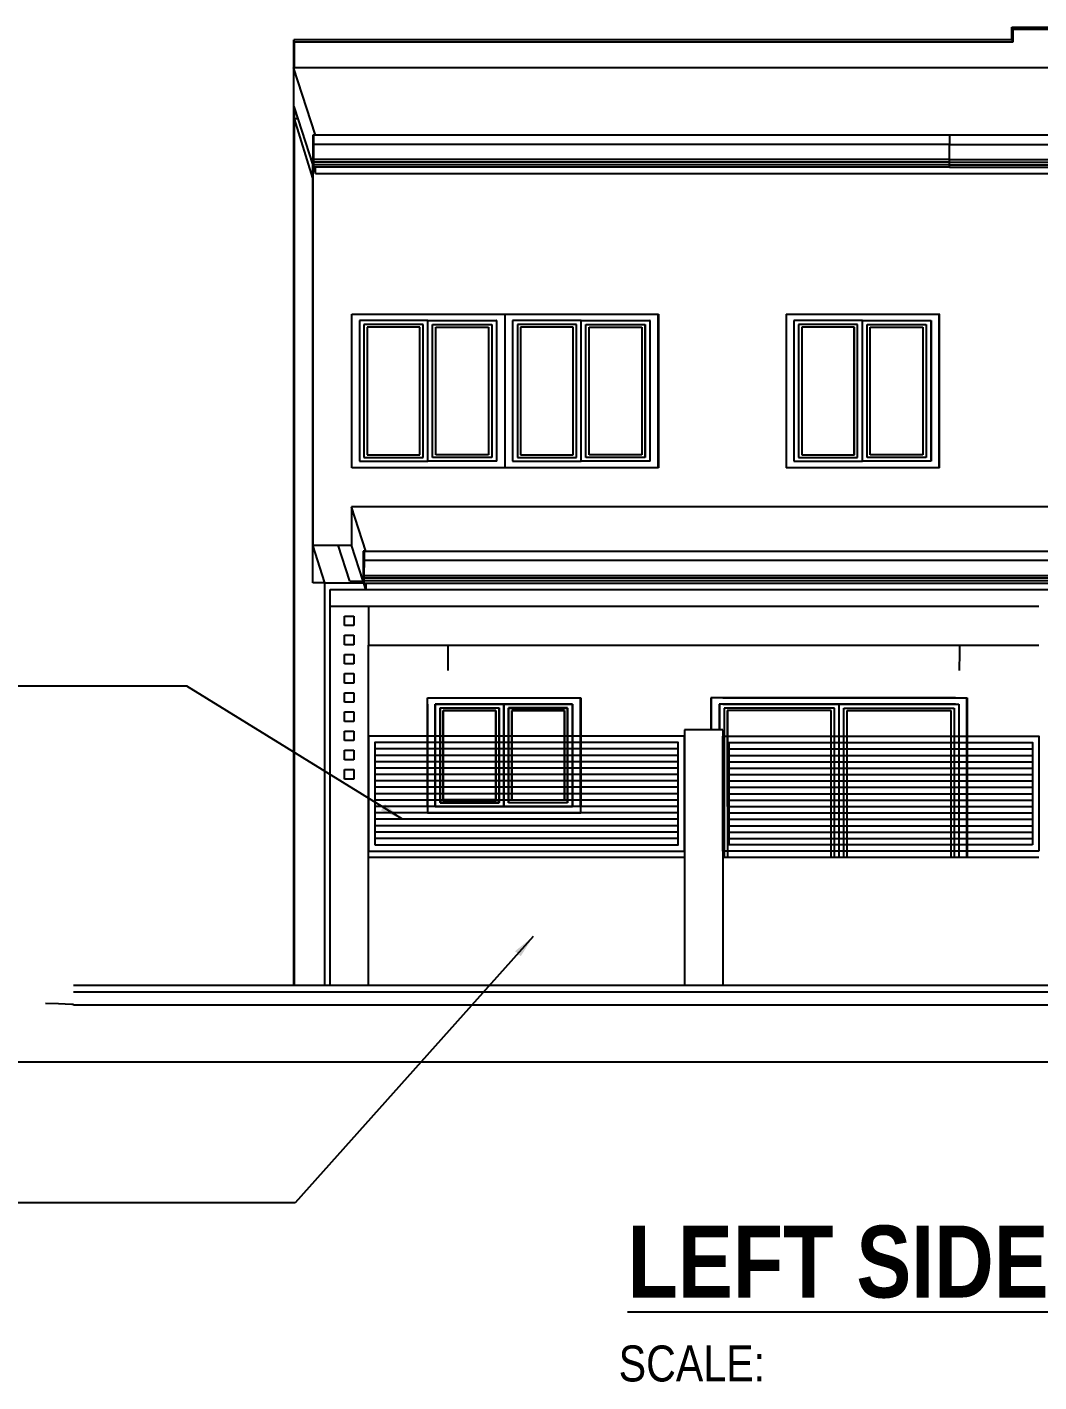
# Model space of a CAD drawing. Header units: inches. Extents: x 7263 to 14962, y 1317 to 2926.
# Drawn here: x 7447.91 to 7455.82, y 1491.38 to 1501.97 of the extents above; entities that cross this region are included whole.
import ezdxf

# ---------------------------------------------------------------- set-up
doc = ezdxf.new("R2010")
doc.units = ezdxf.units.IN
doc.header["$MEASUREMENT"] = 0
for name, color, linetype in [('Layer1', 1, 'Continuous'), ('Layer2', 2, 'Continuous'), ('Layer3', 3, 'Continuous'), ('Layer6', 6, 'Continuous'), ('Layer8', 8, 'Continuous'), ('text', 7, 'Continuous')]:
    doc.layers.add(name, color=color, linetype=linetype)
doc.styles.get("Standard").update_dxf_attribs({"font": ''})
doc.styles.get('Standard').set_extended_font_data('Tw Cen MT Condensed')
doc.dimstyles.get("Standard").update_dxf_attribs({"dimtxt": 0.2, "dimasz": 0.18, "dimexe": 0.18, "dimexo": 0.0625, "dimgap": 0.09, "dimtad": 0, "dimzin": 0, "dimdsep": 46, "dimtxsty": 'Standard', "dimblk": 'ARCHTICK', "dimcen": 0.09, "dimclrd": 8, "dimclre": 8, "dimclrt": 2, "dimadec": 0, "dimazin": 0, "dimtfac": 1, "dimtofl": 0, "dimtmove": 0, "dimatfit": 3, "dimfxl": 1, "dimtolj": 1, "dimtzin": 0, "dimarcsym": 0})

# ---------------------------------------------------------------- blocks, each defined once
blk = doc.blocks.new('W1')
at = {"layer": 'text'}
for p, q in [((7206.164, 1425.36), (7206.164, 1426.21)), ((7206.164, 1426.21), (7207.361, 1426.21)), ((7207.361, 1425.36), (7207.361, 1426.21)), ((7207.361, 1426.21), (7207.363, 1426.21)), ((7207.363, 1426.21), (7207.363, 1425.36)), ((7206.224, 1426.16), (7206.224, 1425.36)), ((7206.224, 1426.16), (7206.761, 1426.16)), ((7206.724, 1426.13), (7206.262, 1426.13)), ((7206.262, 1426.13), (7206.262, 1425.39)), ((7206.699, 1426.11), (7206.287, 1426.11)), ((7206.287, 1426.11), (7206.287, 1425.41)), ((7206.699, 1425.41), (7206.699, 1426.11)), ((7206.724, 1425.39), (7206.724, 1426.13)), ((7206.761, 1425.36), (7206.761, 1426.16)), ((7206.761, 1426.16), (7207.298, 1426.16)), ((7206.798, 1426.13), (7207.26, 1426.13)), ((7206.798, 1425.39), (7206.798, 1426.13)), ((7206.823, 1425.41), (7206.823, 1426.11)), ((7206.823, 1426.11), (7207.235, 1426.11)), ((7207.235, 1426.11), (7207.235, 1425.41)), ((7207.26, 1426.13), (7207.26, 1425.39)), ((7207.298, 1426.16), (7207.298, 1425.36)), ((7207.298, 1426.16), (7207.299, 1426.16)), ((7207.299, 1426.16), (7207.299, 1425.36)), ((7206.761, 1425.36), (7206.224, 1425.36)), ((7206.262, 1425.39), (7206.724, 1425.39)), ((7206.287, 1425.41), (7206.699, 1425.41)), ((7207.298, 1425.36), (7206.761, 1425.36)), ((7207.26, 1425.39), (7206.798, 1425.39)), ((7207.235, 1425.41), (7206.823, 1425.41)), ((7207.299, 1425.36), (7207.298, 1425.36))]:
    blk.add_line(p, q, dxfattribs=at)
blk = doc.blocks.new('_ArchTick')
at = {"color": 0, "linetype": 'ByBlock', "const_width": 0.15}
blk.add_lwpolyline([(-0.5, -0.5), (0.5, 0.5)], dxfattribs=at)

msp = doc.modelspace()

# ---------------------------------------------------------------- linework, layer by layer
for p, q in [((7448.051, 1494.339), (7448.152, 1494.335)), ((7448.152, 1494.335), (7448.255, 1494.332)), ((7448.255, 1494.332), (7448.27, 1494.332))]:
    msp.add_line(p, q)
at = {"layer": 'Layer1'}
for p, q in [((7452.998, 1496.327), (7450.626, 1496.327)), ((7452.998, 1496.277), (7450.626, 1496.277)), ((7453.398, 1496.327), (7455.77, 1496.327)), ((7453.398, 1496.277), (7455.77, 1496.277)), ((7452.998, 1496.227), (7450.626, 1496.227)), ((7452.998, 1496.177), (7450.626, 1496.177)), ((7453.398, 1496.227), (7455.77, 1496.227)), ((7453.398, 1496.177), (7455.77, 1496.177)), ((7452.998, 1496.127), (7450.626, 1496.127)), ((7452.998, 1496.077), (7450.626, 1496.077)), ((7452.998, 1496.027), (7450.626, 1496.027)), ((7453.398, 1496.127), (7455.77, 1496.127)), ((7453.398, 1496.077), (7455.77, 1496.077)), ((7453.398, 1496.027), (7455.77, 1496.027)), ((7452.998, 1495.977), (7450.626, 1495.977)), ((7452.998, 1495.927), (7450.626, 1495.927)), ((7453.398, 1495.977), (7455.77, 1495.977)), ((7453.398, 1495.927), (7455.77, 1495.927)), ((7452.998, 1495.877), (7450.626, 1495.877)), ((7452.998, 1495.827), (7450.626, 1495.827)), ((7453.398, 1495.877), (7455.77, 1495.877)), ((7453.398, 1495.827), (7455.77, 1495.827)), ((7452.998, 1495.777), (7450.626, 1495.777)), ((7452.998, 1495.727), (7450.626, 1495.727)), ((7453.398, 1495.777), (7455.77, 1495.777)), ((7453.398, 1495.727), (7455.77, 1495.727)), ((7452.998, 1495.677), (7450.626, 1495.677)), ((7452.998, 1495.627), (7450.626, 1495.627)), ((7453.398, 1495.677), (7455.77, 1495.677)), ((7453.398, 1495.627), (7455.77, 1495.627))]:
    msp.add_line(p, q, dxfattribs=at)
for points in [[(7450.576, 1495.527), (7453.048, 1495.527), (7453.048, 1496.427), (7450.576, 1496.427)], [(7450.626, 1495.577), (7452.998, 1495.577), (7452.998, 1496.377), (7450.626, 1496.377)], [(7455.82, 1495.527), (7453.348, 1495.527), (7453.348, 1496.427), (7455.82, 1496.427)], [(7455.77, 1495.577), (7453.398, 1495.577), (7453.398, 1496.377), (7455.77, 1496.377)]]:
    msp.add_lwpolyline(points, close=True, dxfattribs=at)
at = {"layer": 'Layer2'}
for p, q in [((7450.276, 1496.942), (7450.276, 1497.575)), ((7450.309, 1497.442), (7450.276, 1497.442)), ((7450.317, 1497.442), (7450.309, 1497.442)), ((7450.319, 1497.442), (7450.317, 1497.442)), ((7450.369, 1497.442), (7450.319, 1497.442)), ((7450.377, 1497.442), (7450.369, 1497.442)), ((7450.379, 1497.442), (7450.377, 1497.442)), ((7450.429, 1497.442), (7450.379, 1497.442)), ((7450.437, 1497.442), (7450.429, 1497.442)), ((7450.439, 1497.442), (7450.437, 1497.442)), ((7450.489, 1497.442), (7450.439, 1497.442)), ((7450.537, 1497.442), (7450.489, 1497.442)), ((7450.576, 1497.442), (7450.537, 1497.442)), ((7450.576, 1497.442), (7450.576, 1497.14)), ((7455.82, 1497.442), (7450.576, 1497.442)), ((7450.388, 1497.367), (7450.463, 1497.367)), ((7450.388, 1497.292), (7450.388, 1497.367)), ((7450.463, 1497.367), (7450.463, 1497.292)), ((7450.463, 1497.292), (7450.388, 1497.292)), ((7450.388, 1497.142), (7450.388, 1497.217)), ((7450.388, 1497.217), (7450.463, 1497.217)), ((7450.463, 1497.217), (7450.463, 1497.142)), ((7450.463, 1497.142), (7450.388, 1497.142)), ((7450.576, 1494.477), (7450.576, 1497.14)), ((7450.576, 1497.14), (7455.82, 1497.14)), ((7451.198, 1497.14), (7451.198, 1497.082)), ((7451.198, 1497.14), (7451.198, 1497.113)), ((7455.198, 1497.14), (7455.198, 1497.082)), ((7455.198, 1497.14), (7455.198, 1497.113)), ((7450.388, 1496.992), (7450.388, 1497.067)), ((7450.388, 1497.067), (7450.463, 1497.067)), ((7450.463, 1496.992), (7450.388, 1496.992)), ((7450.463, 1497.067), (7450.463, 1496.992)), ((7451.198, 1497.082), (7451.197, 1496.942)), ((7455.198, 1497.082), (7455.197, 1496.942)), ((7450.276, 1496.542), (7450.276, 1496.942)), ((7450.388, 1496.842), (7450.388, 1496.917)), ((7450.388, 1496.917), (7450.463, 1496.917)), ((7450.463, 1496.917), (7450.463, 1496.842)), ((7450.463, 1496.842), (7450.388, 1496.842)), ((7450.388, 1496.767), (7450.463, 1496.767)), ((7450.388, 1496.692), (7450.388, 1496.767)), ((7450.463, 1496.692), (7450.388, 1496.692)), ((7450.463, 1496.767), (7450.463, 1496.692)), ((7450.388, 1496.617), (7450.463, 1496.617)), ((7450.388, 1496.542), (7450.388, 1496.617)), ((7450.463, 1496.617), (7450.463, 1496.542)), ((7450.276, 1494.477), (7450.276, 1496.531)), ((7450.463, 1496.542), (7450.388, 1496.542)), ((7450.388, 1496.467), (7450.463, 1496.467)), ((7450.388, 1496.392), (7450.388, 1496.467)), ((7450.463, 1496.467), (7450.463, 1496.392)), ((7453.348, 1496.477), (7453.048, 1496.477)), ((7453.048, 1496.477), (7453.048, 1494.477)), ((7453.348, 1496.477), (7453.348, 1494.477)), ((7450.463, 1496.392), (7450.388, 1496.392)), ((7450.388, 1496.317), (7450.463, 1496.317)), ((7450.388, 1496.242), (7450.388, 1496.317)), ((7450.463, 1496.242), (7450.388, 1496.242)), ((7450.463, 1496.317), (7450.463, 1496.242)), ((7450.388, 1496.167), (7450.463, 1496.167)), ((7450.388, 1496.092), (7450.388, 1496.167)), ((7450.463, 1496.167), (7450.463, 1496.092)), ((7450.463, 1496.092), (7450.388, 1496.092)), ((7450.576, 1496.038), (7450.576, 1496.038)), ((7450.576, 1496.021), (7450.576, 1496.021)), ((7453.048, 1495.477), (7450.576, 1495.477)), ((7455.82, 1495.477), (7453.348, 1495.477))]:
    msp.add_line(p, q, dxfattribs=at)
at = {"layer": 'Layer8'}
msp.add_line((7468.669, 1493.877), (7447.271, 1493.877), dxfattribs=at)
at = {"layer": 'text'}
for p, q in [((7455.609, 1501.873), (7455.609, 1501.973)), ((7455.609, 1501.973), (7455.615, 1501.956)), ((7455.609, 1501.973), (7456.979, 1501.973)), ((7449.992, 1501.656), (7449.992, 1501.873)), ((7449.997, 1501.856), (7449.992, 1501.873)), ((7455.609, 1501.873), (7449.992, 1501.873)), ((7449.997, 1501.656), (7449.997, 1501.856)), ((7455.615, 1501.856), (7449.997, 1501.856)), ((7455.609, 1501.873), (7455.615, 1501.856)), ((7455.615, 1501.956), (7456.984, 1501.956)), ((7455.615, 1501.956), (7455.615, 1501.856)), ((7450.162, 1501.127), (7449.991, 1501.656)), ((7449.991, 1501.656), (7449.991, 1501.356)), ((7449.991, 1501.656), (7449.992, 1501.656)), ((7449.992, 1501.656), (7449.997, 1501.656)), ((7449.997, 1501.656), (7455.615, 1501.656)), ((7455.615, 1501.656), (7456.365, 1501.656)), ((7449.991, 1501.356), (7449.992, 1501.353)), ((7449.992, 1494.477), (7449.992, 1501.353)), ((7449.992, 1501.353), (7449.997, 1501.336)), ((7449.997, 1501.256), (7449.997, 1501.336)), ((7449.997, 1501.336), (7450.023, 1501.256)), ((7449.997, 1494.477), (7449.997, 1501.256)), ((7450.14, 1500.792), (7449.997, 1501.256)), ((7450.023, 1501.256), (7449.997, 1501.256)), ((7450.023, 1501.256), (7450.14, 1500.892)), ((7450.15, 1501.127), (7450.141, 1501.127)), ((7450.141, 1501.127), (7450.141, 1501.127)), ((7450.141, 1501.127), (7450.141, 1500.889)), ((7450.15, 1501.056), (7450.15, 1501.127)), ((7450.162, 1501.127), (7450.15, 1501.127)), ((7455.122, 1501.127), (7450.162, 1501.127)), ((7455.122, 1501.056), (7455.122, 1501.127)), ((7456.536, 1501.127), (7455.122, 1501.127)), ((7450.148, 1500.937), (7450.149, 1501.056)), ((7450.149, 1501.056), (7450.15, 1501.056)), ((7455.121, 1501.056), (7450.15, 1501.056)), ((7455.121, 1500.937), (7455.121, 1501.056)), ((7455.121, 1501.056), (7455.122, 1501.056)), ((7455.122, 1501.056), (7456.833, 1501.056)), ((7450.148, 1500.937), (7450.148, 1500.937)), ((7450.148, 1500.917), (7450.148, 1500.937)), ((7455.12, 1500.937), (7450.148, 1500.937)), ((7450.148, 1500.917), (7450.148, 1500.917)), ((7450.148, 1500.897), (7450.148, 1500.917)), ((7455.12, 1500.917), (7450.148, 1500.917)), ((7455.12, 1500.917), (7455.12, 1500.937)), ((7455.12, 1500.937), (7455.121, 1500.937)), ((7455.121, 1500.917), (7455.12, 1500.917)), ((7455.121, 1500.937), (7456.781, 1500.937)), ((7455.121, 1500.897), (7455.121, 1500.917)), ((7455.121, 1500.917), (7456.781, 1500.917)), ((7450.14, 1500.892), (7450.141, 1500.889)), ((7450.14, 1500.792), (7450.14, 1500.892)), ((7450.141, 1500.889), (7450.141, 1500.877)), ((7450.141, 1500.877), (7450.145, 1500.877)), ((7450.145, 1497.921), (7450.145, 1500.877)), ((7450.145, 1500.877), (7450.162, 1500.827)), ((7450.145, 1500.877), (7450.145, 1500.877)), ((7450.145, 1500.877), (7450.148, 1500.877)), ((7450.148, 1500.897), (7450.148, 1500.897)), ((7450.148, 1500.877), (7450.148, 1500.897)), ((7455.12, 1500.897), (7450.148, 1500.897)), ((7450.162, 1500.877), (7450.148, 1500.877)), ((7450.162, 1500.827), (7450.162, 1500.877)), ((7455.12, 1500.877), (7450.162, 1500.877)), ((7450.162, 1500.827), (7455.919, 1500.827)), ((7455.12, 1500.877), (7455.12, 1500.897)), ((7455.12, 1500.897), (7455.121, 1500.897)), ((7455.12, 1500.877), (7456.536, 1500.877)), ((7455.121, 1500.897), (7456.791, 1500.897)), ((7450.14, 1497.921), (7450.14, 1500.792)), ((7450.445, 1498.527), (7450.445, 1499.727)), ((7450.445, 1499.727), (7451.642, 1499.727)), ((7450.505, 1499.677), (7450.505, 1498.577)), ((7451.041, 1499.677), (7450.505, 1499.677)), ((7450.541, 1499.647), (7450.541, 1498.607)), ((7451.003, 1499.647), (7450.541, 1499.647)), ((7451.003, 1499.647), (7451.004, 1499.647)), ((7451.003, 1498.607), (7451.003, 1499.647)), ((7451.004, 1498.607), (7451.004, 1499.647)), ((7451.041, 1499.677), (7451.578, 1499.677)), ((7451.041, 1498.577), (7451.041, 1499.677)), ((7451.078, 1499.647), (7451.54, 1499.647)), ((7451.078, 1498.607), (7451.078, 1499.647)), ((7451.54, 1499.647), (7451.54, 1498.607)), ((7451.54, 1499.647), (7451.54, 1499.647)), ((7451.54, 1499.647), (7451.54, 1498.607)), ((7451.578, 1499.677), (7451.578, 1498.577)), ((7451.58, 1499.677), (7451.578, 1499.677)), ((7451.58, 1498.577), (7451.58, 1499.677)), ((7451.642, 1499.727), (7451.642, 1498.527)), ((7451.642, 1499.727), (7452.842, 1499.727)), ((7451.704, 1499.677), (7451.704, 1498.577)), ((7452.241, 1499.677), (7451.704, 1499.677)), ((7451.741, 1499.647), (7451.741, 1498.607)), ((7452.203, 1499.647), (7451.741, 1499.647)), ((7452.203, 1498.607), (7452.203, 1499.647)), ((7452.203, 1499.647), (7452.203, 1499.647)), ((7452.203, 1498.607), (7452.203, 1499.647)), ((7452.241, 1499.677), (7452.777, 1499.677)), ((7452.241, 1498.577), (7452.241, 1499.677)), ((7452.277, 1499.647), (7452.739, 1499.647)), ((7452.277, 1498.607), (7452.277, 1499.647)), ((7452.739, 1499.647), (7452.739, 1498.607)), ((7452.739, 1499.647), (7452.74, 1499.647)), ((7452.74, 1499.647), (7452.74, 1498.607)), ((7452.777, 1499.677), (7452.777, 1498.577)), ((7452.779, 1499.677), (7452.777, 1499.677)), ((7452.779, 1498.577), (7452.779, 1499.677)), ((7452.842, 1498.527), (7452.842, 1499.727)), ((7452.842, 1499.727), (7452.844, 1499.727)), ((7452.844, 1499.727), (7452.844, 1498.527)), ((7453.843, 1499.727), (7453.843, 1498.527)), ((7453.843, 1499.727), (7455.041, 1499.727)), ((7453.904, 1499.677), (7453.904, 1498.577)), ((7454.44, 1499.677), (7453.904, 1499.677)), ((7453.94, 1499.647), (7453.94, 1498.607)), ((7454.402, 1499.647), (7453.94, 1499.647)), ((7454.402, 1498.607), (7454.402, 1499.647)), ((7454.402, 1499.647), (7454.402, 1499.647)), ((7454.402, 1498.607), (7454.402, 1499.647)), ((7454.44, 1499.677), (7454.976, 1499.677)), ((7454.44, 1498.577), (7454.44, 1499.677)), ((7454.476, 1499.647), (7454.938, 1499.647)), ((7454.476, 1498.607), (7454.476, 1499.647)), ((7454.938, 1499.647), (7454.938, 1498.607)), ((7454.938, 1499.647), (7454.939, 1499.647)), ((7454.939, 1499.647), (7454.939, 1498.607)), ((7454.976, 1499.677), (7454.976, 1498.577)), ((7454.978, 1499.677), (7454.976, 1499.677)), ((7454.978, 1498.577), (7454.978, 1499.677)), ((7455.041, 1498.527), (7455.041, 1499.727)), ((7455.043, 1499.727), (7455.041, 1499.727)), ((7455.043, 1498.527), (7455.043, 1499.727)), ((7450.566, 1499.627), (7450.566, 1498.627)), ((7450.978, 1499.627), (7450.566, 1499.627)), ((7450.978, 1498.627), (7450.978, 1499.627)), ((7450.978, 1499.627), (7450.978, 1499.627)), ((7450.978, 1498.627), (7450.978, 1499.627)), ((7451.102, 1498.627), (7451.102, 1499.627)), ((7451.102, 1499.627), (7451.514, 1499.627)), ((7451.514, 1499.627), (7451.514, 1498.627)), ((7451.514, 1499.627), (7451.515, 1499.627)), ((7451.515, 1499.627), (7451.515, 1498.627)), ((7451.766, 1499.627), (7451.766, 1498.627)), ((7452.177, 1499.627), (7451.766, 1499.627)), ((7452.177, 1498.627), (7452.177, 1499.627)), ((7452.177, 1499.627), (7452.178, 1499.627)), ((7452.178, 1498.627), (7452.178, 1499.627)), ((7452.302, 1498.627), (7452.302, 1499.627)), ((7452.302, 1499.627), (7452.714, 1499.627)), ((7452.714, 1499.627), (7452.714, 1498.627)), ((7452.714, 1499.627), (7452.714, 1498.627)), ((7452.714, 1499.627), (7452.714, 1499.627)), ((7453.965, 1499.627), (7453.965, 1498.627)), ((7454.376, 1499.627), (7453.965, 1499.627)), ((7454.376, 1498.627), (7454.376, 1499.627)), ((7454.376, 1499.627), (7454.377, 1499.627)), ((7454.377, 1498.627), (7454.377, 1499.627)), ((7454.501, 1498.627), (7454.501, 1499.627)), ((7454.501, 1499.627), (7454.913, 1499.627)), ((7454.913, 1499.627), (7454.913, 1498.627)), ((7454.913, 1499.627), (7454.913, 1498.627)), ((7454.913, 1499.627), (7454.913, 1499.627)), ((7450.505, 1498.577), (7451.041, 1498.577)), ((7450.541, 1498.607), (7451.003, 1498.607)), ((7450.566, 1498.627), (7450.978, 1498.627)), ((7450.978, 1498.627), (7450.978, 1498.627)), ((7451.003, 1498.607), (7451.004, 1498.607)), ((7451.578, 1498.577), (7451.041, 1498.577)), ((7451.54, 1498.607), (7451.078, 1498.607)), ((7451.514, 1498.627), (7451.102, 1498.627)), ((7451.515, 1498.627), (7451.514, 1498.627)), ((7451.54, 1498.607), (7451.54, 1498.607)), ((7451.58, 1498.577), (7451.578, 1498.577)), ((7451.704, 1498.577), (7452.241, 1498.577)), ((7451.741, 1498.607), (7452.203, 1498.607)), ((7451.766, 1498.627), (7452.177, 1498.627)), ((7452.177, 1498.627), (7452.178, 1498.627)), ((7452.203, 1498.607), (7452.203, 1498.607)), ((7452.777, 1498.577), (7452.241, 1498.577)), ((7452.739, 1498.607), (7452.277, 1498.607)), ((7452.714, 1498.627), (7452.302, 1498.627)), ((7452.714, 1498.627), (7452.714, 1498.627)), ((7452.74, 1498.607), (7452.739, 1498.607)), ((7452.779, 1498.577), (7452.777, 1498.577)), ((7453.904, 1498.577), (7454.44, 1498.577)), ((7453.94, 1498.607), (7454.402, 1498.607)), ((7453.965, 1498.627), (7454.376, 1498.627)), ((7454.376, 1498.627), (7454.377, 1498.627)), ((7454.402, 1498.607), (7454.402, 1498.607)), ((7454.976, 1498.577), (7454.44, 1498.577)), ((7454.938, 1498.607), (7454.476, 1498.607)), ((7454.913, 1498.627), (7454.501, 1498.627)), ((7454.913, 1498.627), (7454.913, 1498.627)), ((7454.939, 1498.607), (7454.938, 1498.607)), ((7454.978, 1498.577), (7454.976, 1498.577)), ((7451.642, 1498.527), (7450.445, 1498.527)), ((7452.842, 1498.527), (7451.642, 1498.527)), ((7452.844, 1498.527), (7452.842, 1498.527)), ((7455.041, 1498.527), (7453.843, 1498.527)), ((7455.043, 1498.527), (7455.041, 1498.527)), ((7450.556, 1497.875), (7450.444, 1498.221)), ((7455.919, 1498.221), (7450.444, 1498.221)), ((7450.444, 1498.221), (7450.444, 1497.921)), ((7450.235, 1497.627), (7450.14, 1497.921)), ((7450.14, 1497.627), (7450.14, 1497.921)), ((7450.14, 1497.921), (7450.14, 1497.921)), ((7450.14, 1497.921), (7450.145, 1497.921)), ((7450.145, 1497.921), (7450.444, 1497.921)), ((7450.431, 1497.64), (7450.34, 1497.921)), ((7450.535, 1497.64), (7450.444, 1497.921)), ((7450.545, 1497.875), (7450.536, 1497.875)), ((7450.536, 1497.875), (7450.536, 1497.875)), ((7450.536, 1497.875), (7450.536, 1497.635)), ((7450.545, 1497.804), (7450.545, 1497.875)), ((7450.545, 1497.875), (7450.556, 1497.875)), ((7450.556, 1497.875), (7458.956, 1497.875)), ((7450.543, 1497.685), (7450.544, 1497.804)), ((7450.544, 1497.804), (7450.545, 1497.804)), ((7450.545, 1497.804), (7459.253, 1497.804)), ((7450.235, 1497.627), (7450.14, 1497.627)), ((7450.14, 1497.627), (7450.14, 1497.627)), ((7450.235, 1497.627), (7450.435, 1497.627)), ((7450.235, 1496.647), (7450.235, 1497.627)), ((7450.431, 1497.64), (7450.535, 1497.64)), ((7450.435, 1497.627), (7450.536, 1497.627)), ((7450.536, 1497.635), (7450.535, 1497.64)), ((7450.536, 1497.635), (7450.536, 1497.627)), ((7450.536, 1497.627), (7450.536, 1497.625)), ((7450.536, 1497.625), (7450.539, 1497.625)), ((7450.556, 1497.575), (7450.539, 1497.625)), ((7450.539, 1497.625), (7450.543, 1497.625)), ((7450.542, 1497.665), (7450.542, 1497.685)), ((7450.542, 1497.685), (7450.543, 1497.685)), ((7450.543, 1497.665), (7450.542, 1497.665)), ((7450.543, 1497.685), (7459.201, 1497.685)), ((7450.543, 1497.645), (7450.543, 1497.665)), ((7450.543, 1497.665), (7459.201, 1497.665)), ((7450.543, 1497.625), (7450.543, 1497.645)), ((7450.543, 1497.645), (7450.543, 1497.645)), ((7450.543, 1497.645), (7459.211, 1497.645)), ((7450.543, 1497.625), (7450.556, 1497.625)), ((7450.556, 1497.625), (7450.556, 1497.575)), ((7450.556, 1497.625), (7458.956, 1497.625)), ((7450.276, 1497.575), (7456.204, 1497.575)), ((7453.255, 1496.727), (7453.255, 1496.477)), ((7453.258, 1496.727), (7453.255, 1496.727)), ((7453.258, 1496.477), (7453.258, 1496.727)), ((7455.167, 1496.727), (7453.258, 1496.727)), ((7453.32, 1496.677), (7453.32, 1496.477)), ((7453.321, 1496.677), (7453.32, 1496.677)), ((7453.321, 1496.677), (7453.321, 1496.477)), ((7454.257, 1496.677), (7453.321, 1496.677)), ((7453.348, 1496.727), (7455.257, 1496.727)), ((7453.348, 1496.677), (7454.257, 1496.677)), ((7455.167, 1496.677), (7454.257, 1496.677)), ((7454.257, 1495.477), (7454.257, 1496.677)), ((7454.257, 1496.677), (7455.193, 1496.677)), ((7454.257, 1495.877), (7454.257, 1496.677)), ((7455.193, 1496.677), (7455.194, 1496.677)), ((7455.193, 1496.677), (7455.193, 1495.477)), ((7455.194, 1496.677), (7455.194, 1495.477)), ((7455.257, 1495.477), (7455.257, 1496.727)), ((7455.257, 1496.727), (7455.259, 1496.727)), ((7455.259, 1496.727), (7455.259, 1495.477)), ((7450.235, 1494.477), (7450.235, 1496.647)), ((7454.22, 1496.647), (7453.357, 1496.647)), ((7453.357, 1496.647), (7453.357, 1495.877)), ((7454.22, 1496.647), (7453.358, 1496.647)), ((7453.358, 1496.647), (7453.358, 1495.477)), ((7454.195, 1496.627), (7453.382, 1496.627)), ((7453.382, 1496.627), (7453.382, 1495.877)), ((7453.383, 1496.627), (7453.383, 1495.477)), ((7454.195, 1496.627), (7453.383, 1496.627)), ((7454.195, 1495.477), (7454.195, 1496.627)), ((7454.195, 1495.877), (7454.195, 1496.627)), ((7454.22, 1495.477), (7454.22, 1496.647)), ((7454.22, 1495.877), (7454.22, 1496.647)), ((7454.294, 1496.647), (7455.156, 1496.647)), ((7454.294, 1495.877), (7454.294, 1496.647)), ((7454.295, 1495.477), (7454.295, 1496.647)), ((7454.295, 1496.647), (7455.157, 1496.647)), ((7454.319, 1495.877), (7454.319, 1496.627)), ((7454.319, 1496.627), (7455.131, 1496.627)), ((7454.32, 1495.477), (7454.32, 1496.627)), ((7454.32, 1496.627), (7455.132, 1496.627)), ((7455.131, 1496.627), (7455.131, 1495.477)), ((7455.132, 1496.627), (7455.132, 1495.477)), ((7455.156, 1496.647), (7455.156, 1495.477)), ((7455.157, 1496.647), (7455.157, 1495.477)), ((7450.276, 1496.531), (7450.276, 1496.542)), ((7449.992, 1494.477), (7448.27, 1494.477)), ((7450.345, 1494.477), (7448.27, 1494.477)), ((7449.997, 1494.477), (7449.992, 1494.477)), ((7450.316, 1494.477), (7449.992, 1494.477)), ((7450.235, 1494.477), (7449.997, 1494.477)), ((7450.77, 1494.477), (7450.235, 1494.477)), ((7459.422, 1494.477), (7450.316, 1494.477)), ((7459.608, 1494.477), (7450.345, 1494.477)), ((7453.26, 1494.477), (7450.407, 1494.477)), ((7459.422, 1494.477), (7450.516, 1494.477)), ((7456.204, 1494.477), (7453.007, 1494.477)), ((7448.27, 1494.427), (7461.876, 1494.427)), ((7448.27, 1494.327), (7461.876, 1494.327)), ((7450.252, 1494.327), (7450.267, 1494.327)), ((7450.267, 1494.327), (7461.537, 1494.327)), ((7450.453, 1494.327), (7458.257, 1494.327)), ((7450.456, 1494.327), (7450.463, 1494.327)), ((7450.463, 1494.327), (7457.063, 1494.327)), ((7450.463, 1494.327), (7457.063, 1494.327)), ((7450.463, 1494.327), (7457.063, 1494.327)), ((7450.463, 1494.327), (7450.563, 1494.327)), ((7450.463, 1494.327), (7450.563, 1494.327)), ((7450.463, 1494.327), (7459.257, 1494.327)), ((7450.463, 1494.327), (7450.563, 1494.327)), ((7450.463, 1494.327), (7459.257, 1494.327)), ((7450.463, 1494.327), (7458.257, 1494.327)), ((7450.563, 1494.327), (7456.963, 1494.327)), ((7450.563, 1494.327), (7456.963, 1494.327)), ((7450.563, 1494.327), (7459.157, 1494.327)), ((7450.563, 1494.327), (7457.063, 1494.327))]:
    msp.add_line(p, q, dxfattribs=at)

# ---------------------------------------------------------------- block references
at = {"layer": 'Layer6'}
msp.add_blockref('W1', (244.874, 70.517), dxfattribs=at)
at = {"layer": 'Layer6', "xscale": -1, "rotation": 180}
msp.add_blockref('W1', (244.874, 2922.038), dxfattribs=at)

# ---------------------------------------------------------------- texts
at = {"layer": 'Layer3', "insert": (7447.555, 1492.599), "char_height": 0.5625, "attachment_point": 1}
msp.add_mtext_dynamic_manual_height_columns('\\pi5.04763,t8.98513;{\\fArial Narrow|b1|i0|c0|p34;\\LLEFT SIDE ELEVATION\\P\\pi4.97789,tz;\\fArial Narrow|b0|i0|c0|p34;\\H0.5x;\\lSCALE:                                                        1:100M}', width=17.1549, gutter_width=1, heights=[0], dxfattribs=at)

# ---------------------------------------------------------------- leaders
at = {"layer": 'Layer6', "annotation_type": 0, "has_hookline": 1, "hookline_direction": 1}
for points, text_width in [([(7450.843, 1495.777), (7449.155, 1496.817), (7446.676, 1496.817)], 3.4), ([(7451.865, 1494.86), (7450.003, 1492.777), (7446.676, 1492.777)], 3.962)]:
    msp.add_leader(points, dimstyle='Standard', dxfattribs=dict(at, text_width=text_width))

doc.saveas('drawing.dxf')
